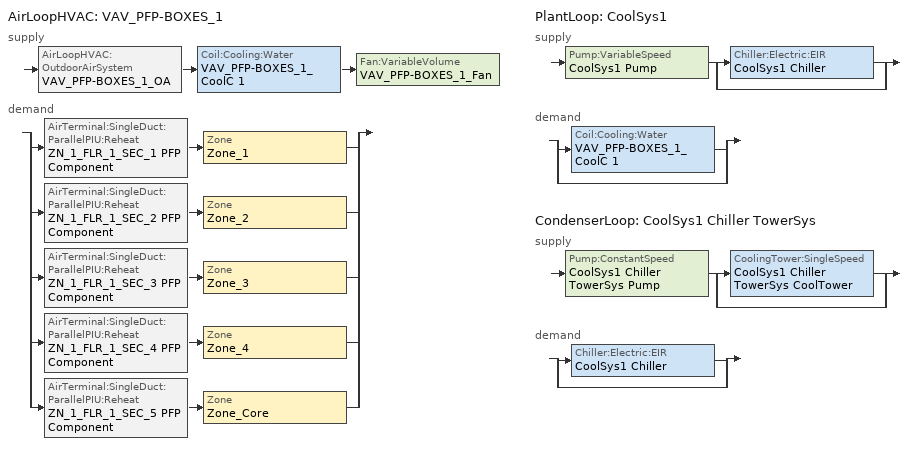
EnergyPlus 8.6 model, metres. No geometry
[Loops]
AirLoopHVAC 'VAV_PFP-BOXES_1'
 supply: AirLoopHVAC:OutdoorAirSystem 'VAV_PFP-BOXES_1_OA' > Coil:Cooling:Water 'VAV_PFP-BOXES_1_CoolC 1' > Fan:VariableVolume 'VAV_PFP-BOXES_1_Fan'
 demand: split
  | AirTerminal:SingleDuct:ParallelPIU:Reheat 'ZN_1_FLR_1_SEC_1 PFP Component' > Zone 'Zone_1'
  | AirTerminal:SingleDuct:ParallelPIU:Reheat 'ZN_1_FLR_1_SEC_2 PFP Component' > Zone 'Zone_2'
  | AirTerminal:SingleDuct:ParallelPIU:Reheat 'ZN_1_FLR_1_SEC_3 PFP Component' > Zone 'Zone_3'
  | AirTerminal:SingleDuct:ParallelPIU:Reheat 'ZN_1_FLR_1_SEC_4 PFP Component' > Zone 'Zone_4'
  | AirTerminal:SingleDuct:ParallelPIU:Reheat 'ZN_1_FLR_1_SEC_5 PFP Component' > Zone 'Zone_Core'
PlantLoop 'CoolSys1'
 supply: Pump:VariableSpeed 'CoolSys1 Pump' > split
  | Chiller:Electric:EIR 'CoolSys1 Chiller'
  | bypass
 demand: split
  | Coil:Cooling:Water 'VAV_PFP-BOXES_1_CoolC 1'
  | bypass
CondenserLoop 'CoolSys1 Chiller TowerSys'
 supply: Pump:ConstantSpeed 'CoolSys1 Chiller TowerSys Pump' > split
  | CoolingTower:SingleSpeed 'CoolSys1 Chiller TowerSys CoolTower'
  | bypass
 demand: split
  | Chiller:Electric:EIR 'CoolSys1 Chiller'
  | bypass
[Building]
Building: North Axis {deg}=###ORIENT; Terrain=Suburbs; Loads Convergence Tolerance Value=0.04; Temperature Convergence Tolerance Value {deltaC}=0.4; Solar Distribution=FullExterior; Maximum Number of Warmup Days=25
[SizingPeriod:DesignDay] Day of Month=21; Dry-Bulb Temperature Range Modifier Type=DefaultMultipliers; Humidity Condition Type=Wetbulb; Barometric Pressure {Pa}=98757; Rain Indicator=No; Snow Indicator=No; Daylight Saving Time Indicator=No
Name | Month | Day Type | Maximum Dry-Bulb Temperature {C} | Daily Dry-Bulb Temperature Range {deltaC} | Wetbulb or DewPoint at Maximum Dry-Bulb {C} | Wind Speed {m/s} | Wind Direction {deg} | Solar Model Indicator | Sky Clearness | ASHRAE Clear Sky Optical Depth for Beam Irradiance (taub) | ASHRAE Clear Sky Optical Depth for Diffuse Irradiance (taud)
New Delhi Ann Htg 99.6% Condns DB | 1 | WinterDesignDay | 6.3 | 0 | 6.3 | 0.5 | 270 | ASHRAEClearSky | 0
New Delhi Ann Clg .4% Condns DB=>MWB | 6 | SummerDesignDay | 42 | 9.7 | 22.2 | 3.2 | 320 | ASHRAETau |  | 0 | 1.179
[Material] Thermal Absorptance=0.9
Name | Roughness | Thickness {m} | Conductivity {W/m-K} | Density {kg/m3} | Specific Heat {J/kg-K} | Solar Absorptance | Visible Absorptance
Concrete_mat | Rough | 0.1 | 0.81 | 977 | 830 | 0.65 | 0.65
Plaster_mat | Rough | 0.015 | 0.16 | 600 | 1000 | 0.5 | 0.5
XPS INSULATION | VeryRough | 0.025 | 0.0432394 | 91.30524 | 836.8 | 0.5 | 0.5
[WindowMaterial:SimpleGlazingSystem]
Testwindow: U-Factor {W/m2-K}=###GLASS_U_FACTOR; Solar Heat Gain Coefficient=###GLASS_SHGC; Visible Transmittance=###GLASS_VT
[WindowMaterial:Blind]
BLIND: Slat Orientation=HORIZONTAL; Slat Width {m}=0.025; Slat Separation {m}=0.01875; Slat Thickness {m}=0.001; Slat Angle {deg}=45; Slat Conductivity {W/m-K}=0.1; Slat Beam Solar Transmittance=0; Front Side Slat Beam Solar Reflectance=0.7; Back Side Slat Beam Solar Reflectance=0.7; Slat Diffuse Solar Transmittance=0; Front Side Slat Diffuse Solar Reflectance=0.7; Back Side Slat Diffuse Solar Reflectance=0.7; Slat Beam Visible Transmittance=0; Front Side Slat Beam Visible Reflectance=0.5; Back Side Slat Beam Visible Reflectance=0.5; Slat Diffuse Visible Transmittance=0; Front Side Slat Diffuse Visible Reflectance=0.5; Back Side Slat Diffuse Visible Reflectance=0.5; Slat Infrared Hemispherical Transmittance=0; Front Side Slat Infrared Hemispherical Emissivity=0.9; Back Side Slat Infrared Hemispherical Emissivity=0.9; Blind to Glass Distance {m}=0.05; Blind Top Opening Multiplier=0.5; Blind Bottom Opening Multiplier=0.5; Blind Left Side Opening Multiplier=0; Blind Right Side Opening Multiplier=0; Minimum Slat Angle {deg}=0; Maximum Slat Angle {deg}=180
[Construction]
Roof_Construction; EWall_Construction: Plaster_mat, Concrete_mat, Plaster_mat, XPS INSULATION
Window_Construction: Testwindow
Int_Blind_Cons: Testwindow, BLIND
[WindowProperty:ShadingControl]
INCIDENT SOLAR ON BLIND: Shading Type=InteriorBlind; Construction with Shading=Int_Blind_Cons; Shading Control Type=AlwaysOff; Setpoint {W/m2, W or deg C}=200; Shading Control Is Scheduled=NO; Glare Control Is Active=NO; Type of Slat Angle Control for Blinds=FixedSlatAngle
[Zone] Type=1; Multiplier=1; Ceiling Height {m}=autocalculate; Volume {m3}=autocalculate; Floor Area {m2}=autocalculate; Zone Inside Convection Algorithm=TARP
Zone_1; Zone_2; Zone_3; Zone_4; Zone_Core
[ZoneList]
Zone_List: Zone_1, Zone_2, Zone_3, Zone_4, Zone_Core
[Shading:Overhang] Height above Window or Door {m}=0; Tilt Angle from Window/Door {deg}=90; Left extension from Window/Door Width {m}=0; Right extension from Window/Door Width {m}=0
Name | Window or Door | Depth {m}
Test_overhang_N | North_Window | ###Shade_N
Test_overhang_S | South_Window | ###Shade_S
Test_overhang_E | East_Window | ###Shade_E
Test_overhang_W | West_Window | ###Shade_W
[People]
Occupancy_load: Zone or ZoneList=Zone_List; Number of People Schedule=Internal load sch; Number of People Calculation Method=Area/Person; Zone Floor Area per Person {m2/person}=10; Fraction Radiant=0.1; Sensible Heat Fraction=autocalculate; Activity Level Schedule=Activity Level; Carbon Dioxide Generation Rate {m3/s-W}=3.82E-08; Enable ASHRAE 55 Comfort Warnings=No; Mean Radiant Temperature Calculation Type=ZoneAveraged
[Lights]
Internal Lighting_load: Zone or ZoneList=Zone_List; Schedule=Internal load sch; Design Level Calculation Method=Watts/Area; Watts per Zone Floor Area {W/m2}=9; Return Air Fraction=0; Fraction Radiant=0.42; Fraction Visible=0.18; Fraction Replaceable=1; Return Air Fraction Calculated from Plenum Temperature=No
[ElectricEquipment]
Internal Equipments_load: Zone or ZoneList=Zone_List; Schedule=Internal load sch; Design Level Calculation Method=Watts/Area; Watts per Zone Floor Area {W/m2}=10; Fraction Latent=0; Fraction Radiant=0.3; Fraction Lost=0
[Daylighting:Controls] Daylighting Method=SplitFlux; Lighting Control Type=Continuous; Minimum Input Power Fraction for Continuous or ContinuousOff Dimming Control=0.3; Minimum Light Output Fraction for Continuous or ContinuousOff Dimming Control=0.2; Number of Stepped Control Steps=1; Probability Lighting will be Reset When Needed in Manual Stepped Control=1; Glare Calculation Azimuth Angle of View Direction Clockwise from Zone y-Axis {deg}=15; Maximum Allowable Discomfort Glare Index=22; Fraction of Zone Controlled by Reference Point 1=1; Illuminance Setpoint at Reference Point 1 {lux}=300
Name | Zone | Glare Calculation Daylighting Reference Point | Daylighting Reference Point 1
Zone_1_DaylCtrl | Zone_1 | Zone_1_DaylRefPt1 | Zone_1_DaylRefPt1
Zone_2_DaylCtrl | Zone_2 | Zone_2_DaylRefPt1 | Zone_2_DaylRefPt1
Zone_3_DaylCtrl | Zone_3 | Zone_3_DaylRefPt1 | Zone_3_DaylRefPt1
Zone_4_DaylCtrl | Zone_4 | Zone_4_DaylRefPt1 | Zone_4_DaylRefPt1
[DesignSpecification:OutdoorAir]
Outdoor_Specs: Outdoor Air Method=Flow/Person; Outdoor Air Flow per Person {m3/s-person}=0.00944
[DesignSpecification:ZoneAirDistribution]
Outdoor_ZAD: Zone Air Distribution Effectiveness in Cooling Mode=1; Zone Air Distribution Effectiveness in Heating Mode=1
[Sizing:Zone]
Zone_List: Zone Cooling Design Supply Air Temperature Input Method=SupplyAirTemperature; Zone Cooling Design Supply Air Temperature {C}=14; Zone Heating Design Supply Air Temperature Input Method=SupplyAirTemperature; Zone Heating Design Supply Air Temperature {C}=40; Zone Cooling Design Supply Air Humidity Ratio {kgWater/kgDryAir}=0.0085; Zone Heating Design Supply Air Humidity Ratio {kgWater/kgDryAir}=0.008; Design Specification Outdoor Air Object=Outdoor_Specs; Cooling Design Air Flow Method=DesignDay; Cooling Minimum Air Flow Fraction=0; Heating Design Air Flow Method=DesignDay; Heating Design Air Flow Rate {m3/s}=0; Design Specification Zone Air Distribution Object=Outdoor_ZAD
[Sizing:System]
VAV_PFP-BOXES_1: Type of Load to Size On=Sensible; Design Outdoor Air Flow Rate {m3/s}=AUTOSIZE; Central Heating Maximum System Air Flow Ratio=0.3; Preheat Design Temperature {C}=7; Preheat Design Humidity Ratio {kgWater/kgDryAir}=0.008; Precool Design Temperature {C}=12.8; Precool Design Humidity Ratio {kgWater/kgDryAir}=0.008; Central Cooling Design Supply Air Temperature {C}=12.8; Central Heating Design Supply Air Temperature {C}=16.7; Type of Zone Sum to Use=NonCoincident; 100% Outdoor Air in Cooling=No; 100% Outdoor Air in Heating=No; Central Cooling Design Supply Air Humidity Ratio {kgWater/kgDryAir}=0.0085; Central Heating Design Supply Air Humidity Ratio {kgWater/kgDryAir}=0.008; Cooling Supply Air Flow Rate Method=DesignDay; Cooling Supply Air Flow Rate {m3/s}=0; Heating Supply Air Flow Rate Method=DesignDay; Heating Supply Air Flow Rate {m3/s}=0; System Outdoor Air Method=VentilationRateProcedure; Zone Maximum Outdoor Air Fraction=1; Cooling Design Capacity Method=CoolingDesignCapacity; Cooling Design Capacity {W}=autosize; Heating Design Capacity Method=HeatingDesignCapacity; Heating Design Capacity {W}=autosize; Central Cooling Capacity Control Method=OnOff
[Sizing:Plant]
Name | Loop Type | Design Loop Exit Temperature {C} | Loop Design Temperature Difference {deltaC}
CoolSys1 | Cooling | 6.67 | 6.67
CoolSys1 Chiller TowerSys | CONDENSER | 29.4 | 5.6
[ZoneControl:Thermostat]
ZN_1_FLR_1_SEC_1 Thermostat: Zone or ZoneList=Zone_List; Control Type Schedule=Dual Zone Control Type Sched; Control 1=ZN_1_FLR_1_SEC_1 DualSPSched
[ThermostatSetpoint:DualSetpoint]
ZN_1_FLR_1_SEC_1 DualSPSched: Heating Setpoint Temperature Schedule=HtgSetP_Sch; Cooling Setpoint Temperature Schedule=ClgSetP_Sch
[AirTerminal:SingleDuct:ParallelPIU:Reheat] Availability Schedule=ALWAYS_ON; Maximum Primary Air Flow Rate {m3/s}=AUTOSIZE; Maximum Secondary Air Flow Rate {m3/s}=AUTOSIZE; Minimum Primary Air Flow Fraction=AUTOSIZE; Fan On Flow Fraction=AUTOSIZE; Maximum Hot Water or Steam Flow Rate {m3/s}=AUTOSIZE; Minimum Hot Water or Steam Flow Rate {m3/s}=0; Convergence Tolerance=0.0005
Name | Fan | Reheat Coil
ZN_1_FLR_1_SEC_1 PFP Component | ZN_1_FLR_1_SEC_1 PFP fan | ZN_1_FLR_1_SEC_1 PFP reheat coil
ZN_1_FLR_1_SEC_2 PFP Component | ZN_1_FLR_1_SEC_2 PFP fan | ZN_1_FLR_1_SEC_2 PFP reheat coil
ZN_1_FLR_1_SEC_3 PFP Component | ZN_1_FLR_1_SEC_3 PFP fan | ZN_1_FLR_1_SEC_3 PFP reheat coil
ZN_1_FLR_1_SEC_4 PFP Component | ZN_1_FLR_1_SEC_4 PFP fan | ZN_1_FLR_1_SEC_4 PFP reheat coil
ZN_1_FLR_1_SEC_5 PFP Component | ZN_1_FLR_1_SEC_5 PFP fan | ZN_1_FLR_1_SEC_5 PFP reheat coil
[Zone equipment]
Zone_1: ZN_1_FLR_1_SEC_1 PFP Component
Zone_2: ZN_1_FLR_1_SEC_2 PFP Component
Zone_3: ZN_1_FLR_1_SEC_3 PFP Component
Zone_4: ZN_1_FLR_1_SEC_4 PFP Component
Zone_Core: ZN_1_FLR_1_SEC_5 PFP Component
[Fan:ConstantVolume] Availability Schedule=HVACOperationSchd; Fan Total Efficiency=0.6; Pressure Rise {Pa}=0.6; Maximum Flow Rate {m3/s}=AUTOSIZE; Motor Efficiency=0.9; Motor In Airstream Fraction=1
ZN_1_FLR_1_SEC_1 PFP fan; ZN_1_FLR_1_SEC_2 PFP fan; ZN_1_FLR_1_SEC_3 PFP fan; ZN_1_FLR_1_SEC_4 PFP fan; ZN_1_FLR_1_SEC_5 PFP fan
[Fan:VariableVolume]
VAV_PFP-BOXES_1_Fan: Availability Schedule=HVACOperationSchd; Fan Total Efficiency=0.6; Pressure Rise {Pa}=500; Maximum Flow Rate {m3/s}=AUTOSIZE; Fan Power Minimum Flow Rate Input Method=Fraction; Fan Power Minimum Flow Fraction=0.6; Motor Efficiency=0.9; Motor In Airstream Fraction=1; Fan Power Coefficient 1=0.0407599; Fan Power Coefficient 2=0.088045; Fan Power Coefficient 3=-0.0729261; Fan Power Coefficient 4=0.94374; Fan Power Coefficient 5=0
[Coil:Cooling:Water]
VAV_PFP-BOXES_1_CoolC 1: Availability Schedule=ALWAYS_ON; Design Water Flow Rate {m3/s}=AUTOSIZE; Design Air Flow Rate {m3/s}=AUTOSIZE; Design Inlet Water Temperature {C}=AUTOSIZE; Design Inlet Air Temperature {C}=AUTOSIZE; Design Outlet Air Temperature {C}=AUTOSIZE; Design Inlet Air Humidity Ratio {kgWater/kgDryAir}=AUTOSIZE; Design Outlet Air Humidity Ratio {kgWater/kgDryAir}=AUTOSIZE; Type of Analysis=SimpleAnalysis; Heat Exchanger Configuration=CrossFlow
[Coil:Heating:Electric] Availability Schedule=ALWAYS_ON; Efficiency=1; Nominal Capacity {W}=AUTOSIZE
ZN_1_FLR_1_SEC_1 PFP reheat coil; ZN_1_FLR_1_SEC_2 PFP reheat coil; ZN_1_FLR_1_SEC_3 PFP reheat coil; ZN_1_FLR_1_SEC_4 PFP reheat coil; ZN_1_FLR_1_SEC_5 PFP reheat coil
[Controller:WaterCoil]
VAV_PFP-BOXES_1_CoolC 1_Controller: Control Variable=Temperature; Action=Reverse; Actuator Variable=Flow; Maximum Actuated Flow {m3/s}=AUTOSIZE; Minimum Actuated Flow {m3/s}=0
[Controller:OutdoorAir]
VAV_PFP-BOXES_1_OA_Controller: Minimum Outdoor Air Flow Rate {m3/s}=AUTOSIZE; Maximum Outdoor Air Flow Rate {m3/s}=AUTOSIZE; Economizer Control Type=NoEconomizer; Economizer Control Action Type=ModulateFlow; Economizer Maximum Limit Dry-Bulb Temperature {C}=28; Economizer Maximum Limit Enthalpy {J/kg}=64000; Economizer Minimum Limit Dry-Bulb Temperature {C}=-100; Lockout Type=NoLockout; Minimum Limit Type=FixedMinimum; Minimum Outdoor Air Schedule=MinOA_Sched; High Humidity Control=No; Heat Recovery Bypass Control Type=BypassWhenOAFlowGreaterThanMinimum
[AirLoopHVAC]
VAV_PFP-BOXES_1: Design Supply Air Flow Rate {m3/s}=AUTOSIZE
[Pump:VariableSpeed]
CoolSys1 Pump: Design Maximum Flow Rate {m3/s}=AUTOSIZE; Design Pump Head {Pa}=179352; Design Power Consumption {W}=AUTOSIZE; Motor Efficiency=0.96; Fraction of Motor Inefficiencies to Fluid Stream=0; Coefficient 1 of the Part Load Performance Curve=0; Coefficient 2 of the Part Load Performance Curve=1; Coefficient 3 of the Part Load Performance Curve=0; Coefficient 4 of the Part Load Performance Curve=0; Design Minimum Flow Rate {m3/s}=0; Pump Control Type=Intermittent
[Pump:ConstantSpeed]
CoolSys1 Chiller TowerSys Pump: Design Flow Rate {m3/s}=AUTOSIZE; Design Pump Head {Pa}=179352; Design Power Consumption {W}=AUTOSIZE; Motor Efficiency=0.96; Fraction of Motor Inefficiencies to Fluid Stream=0; Pump Control Type=Intermittent
[Chiller:Electric:EIR]
CoolSys1 Chiller: Reference Capacity {W}=AUTOSIZE; Reference COP {W/W}=4.9; Reference Leaving Chilled Water Temperature {C}=6.67; Reference Entering Condenser Fluid Temperature {C}=29.4; Reference Chilled Water Flow Rate {m3/s}=AUTOSIZE; Reference Condenser Fluid Flow Rate {m3/s}=AUTOSIZE; Cooling Capacity Function of Temperature Curve=CoolSys1 Chiller ClgCapFuncTempCurve; Electric Input to Cooling Output Ratio Function of Temperature Curve=CoolSys1 Chiller EirFuncTempCurve; Electric Input to Cooling Output Ratio Function of Part Load Ratio Curve=CoolSys1 Chiller EirFuncPlrCurve; Minimum Part Load Ratio=0.15; Maximum Part Load Ratio=1; Optimum Part Load Ratio=1; Minimum Unloading Ratio=0.25; Condenser Type=WaterCooled; Condenser Fan Power Ratio {W/W}=0; Leaving Chilled Water Lower Temperature Limit {C}=2; Chiller Flow Mode=ConstantFlow; Design Heat Recovery Water Flow Rate {m3/s}=0; Sizing Factor=1
[CoolingTower:SingleSpeed]
CoolSys1 Chiller TowerSys CoolTower: Design Water Flow Rate {m3/s}=AUTOSIZE; Design Air Flow Rate {m3/s}=AUTOSIZE; Design Fan Power {W}=AUTOSIZE; Design U-Factor Times Area Value {W/K}=AUTOSIZE; Free Convection Air Flow Rate {m3/s}=autocalculate; Free Convection U-Factor Times Area Value {W/K}=autocalculate; Performance Input Method=UFactorTimesAreaAndDesignWaterFlowRate; Basin Heater Capacity {W/K}=0; Basin Heater Setpoint Temperature {C}=2; Evaporation Loss Mode=SaturatedExit; Drift Loss Percent {percent}=0.008; Blowdown Calculation Mode=ConcentrationRatio; Blowdown Concentration Ratio=3; Capacity Control=FanCycling; Number of Cells=1; Cell Control=MinimalCell; Cell Minimum  Water Flow Rate Fraction=0.33; Cell Maximum Water Flow Rate Fraction=2.5; Sizing Factor=1
[PlantLoop]
CoolSys1: Fluid Type=Water; Plant Equipment Operation Scheme=CoolSys1 Loop Operation Scheme List; Maximum Loop Temperature {C}=98; Minimum Loop Temperature {C}=1; Maximum Loop Flow Rate {m3/s}=AUTOSIZE; Minimum Loop Flow Rate {m3/s}=0; Plant Loop Volume {m3}=AUTOSIZE; Load Distribution Scheme=Optimal
[CondenserLoop]
CoolSys1 Chiller TowerSys: Fluid Type=Water; Condenser Equipment Operation Scheme=CoolSys1 Chiller TowerSys Loop Operation Scheme List; Maximum Loop Temperature {C}=80; Minimum Loop Temperature {C}=5; Maximum Loop Flow Rate {m3/s}=AUTOSIZE; Minimum Loop Flow Rate {m3/s}=0; Condenser Loop Volume {m3}=AUTOSIZE; Load Distribution Scheme=SequentialLoad
[PlantEquipmentList]
CoolSys1 Equipment List: CoolSys1 Chiller
[CondenserEquipmentList]
CoolSys1 Chiller TowerSys Equipment List: CoolSys1 Chiller TowerSys CoolTower
[PlantEquipmentOperation:CoolingLoad] Load Range 1 Lower Limit {W}=0
Name | Load Range 1 Upper Limit {W} | Range 1 Equipment List
CoolSys1 Operation Scheme | 100000000000000 | CoolSys1 Equipment List
CoolSys1 Chiller TowerSys Operation Scheme | 1000000000000 | CoolSys1 Chiller TowerSys Equipment List
[PlantEquipmentOperationSchemes]
CoolSys1 Loop Operation Scheme List: Control Scheme 1=CoolSys1 Operation Scheme; Control Scheme 1 Schedule=PlantOnSched
[CondenserEquipmentOperationSchemes]
CoolSys1 Chiller TowerSys Loop Operation Scheme List: Control Scheme 1=CoolSys1 Chiller TowerSys Operation Scheme; Control Scheme 1 Schedule=PlantOnSched
[AvailabilityManager:NightCycle]
VAV_PFP-BOXES_1 Availability Manager: Applicability Schedule=Always_On; Fan Schedule=HVACOperationSchd; Control Type=CycleOnAny; Thermostat Tolerance {deltaC}=1; Cycling Run Time {s}=1800
[SetpointManager:Scheduled]
CoolSys1 Loop Setpoint Manager: Control Variable=Temperature; Schedule=CW-Loop-Temp-Schedule; Setpoint Node or NodeList=CoolSys1 Supply Outlet Node
[SetpointManager:OutdoorAirReset]
VAV_PFP-BOXES_1 SAT Setpoint: Control Variable=Temperature; Setpoint at Outdoor Low Temperature {C}=15.5; Outdoor Low Temperature {C}=15.5; Setpoint at Outdoor High Temperature {C}=12.8; Outdoor High Temperature {C}=21; Setpoint Node or NodeList=VAV_PFP-BOXES_1 Supply Equipment Outlet Node
[SetpointManager:MixedAir] Control Variable=Temperature
Name | Setpoint Node or NodeList
VAV_PFP-BOXES_1_CoolC 1 SAT Manager | VAV_PFP-BOXES_1_CoolC 1-VAV_PFP-BOXES_1_FanNode
VAV_PFP-BOXES_1 OA Mixed Air Temp Manager | VAV_PFP-BOXES_1_OA-VAV_PFP-BOXES_1_CoolC 1Node
[SetpointManager:FollowOutdoorAirTemperature]
CoolSys1 Chiller TowerSys Condenser Control: Control Variable=Temperature; Reference Temperature Type=OutdoorAirWetBulb; Offset Temperature Difference {deltaC}=0; Maximum Setpoint Temperature {C}=80; Minimum Setpoint Temperature {C}=5; Setpoint Node or NodeList=CoolSys1 Chiller TowerSys Supply Outlet Node
[ComponentCost:LineItem]
Name | Line Item Type | Item | Cost per Area {$/m2}
Exterior Walls | Construction | EWall_Construction | 1000
Roof | Construction | Roof_Construction | 1500
Glass Cost | Construction | Window_Construction | ###Glass_Cost
Overhang | Shading:Zone:Detailed | Test_overhang_S | 500
Overhang | Shading:Zone:Detailed | Test_overhang_N | 500
Overhang | Shading:Zone:Detailed | Test_overhang_E | 500
Overhang | Shading:Zone:Detailed | Test_overhang_W | 500
[UtilityCost:Tariff]
ElectricityCost: Output Meter=ElectricityPurchased:Facility; Conversion Factor Choice=kWh; Monthly Charge or Variable=0
[UtilityCost:Charge:Simple]
FlatEnergyCharge: Tariff=ElectricityCost; Source Variable=totalEnergy; Season=Annual; Category Variable=EnergyCharges; Cost per Unit Value or Variable=5
[Schedule:Compact]
Internal load sch: Through: 12/31, For:AllDays, Until 9:00, 0, Until 18:00, .9, Until 24:00, 0
Activity Level: Through: 12/31, For:AllDays, Until 9:00, 70, Until 18:00, 108, Until 24:00, 70
ALWAYS_ON; PlantOnSched; MinOA_Sched: Through: 12/31, For: AllDays, Until: 24:00, 1
HVACOperationSchd: Through: 12/31, For: Weekdays SummerDesignDay, Until: 08:00, 0, Until: 19:00, 1, Until: 24:00, 0, For: Saturday WinterDesignDay, Until: 08:00, 0, Until: 18:00, 1, Until: 24:00, 0, For: Sunday Holidays AllOtherDays, Until: 24:00, 0
HTGSETP_SCH: Through: 12/31, For: Weekdays, Until: 08:00, 4, Until: 19:00, 20, Until: 24:00, 4, For SummerDesignDay, Until: 24:00, 4, For: Saturday, Until: 08:00, 4, Until: 14:00, 20, Until: 24:00, 4, For: WinterDesignDay, Until: 24:00, 21, For: Sunday Holidays AllOtherDays, Until: 24:00, 4
CLGSETP_SCH: Through: 12/31, For: Weekdays SummerDesignDay, Until: 8:00, 40, Until: 9:00, 24, Until: 19:00, 24, Until: 24:00, 40, For: Saturday, Until: 08:00, 40, Until: 14:00, 24, Until: 24:00, 40, For WinterDesignDay, Until: 24:00, 40, For: Sunday Holidays AllOtherDays, Until: 24:00, 40
Dual Zone Control Type Sched: Through: 12/31, For: AllDays, Until: 24:00, 4
CW-Loop-Temp-Schedule: Through: 12/31, For: AllDays, Until: 24:00, 6.7
[Curve:Quadratic]
CoolSys1 Chiller EirFuncPlrCurve: Coefficient1 Constant=0.222903; Coefficient2 x=0.313387; Coefficient3 x**2=0.46371; Minimum Value of x=0; Maximum Value of x=1
[Curve:Biquadratic] Minimum Value of x=5; Maximum Value of x=10; Minimum Value of y=24; Maximum Value of y=35
Name | Coefficient1 Constant | Coefficient2 x | Coefficient3 x**2 | Coefficient4 y | Coefficient5 y**2 | Coefficient6 x*y
CoolSys1 Chiller ClgCapFuncTempCurve | 0.257896 | 0.0389016 | -0.00021708 | 0.0468684 | -0.00094284 | -0.00034344
CoolSys1 Chiller EirFuncTempCurve | 0.933884 | -0.058212 | 0.00450036 | 0.00243 | 0.000486 | -0.001215
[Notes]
Orientation / Azimuth Nikhil
Azimuth	degree
New Delhi Annual Cooling Design Conditions Wind Speed=3.2m/s Wind Dir=320
Hottest Month=JUN
New Delhi_Delhi_IND Annual Cooling (DB=>MWB) .4%, MaxDB=42°C MWB=22.2°C
